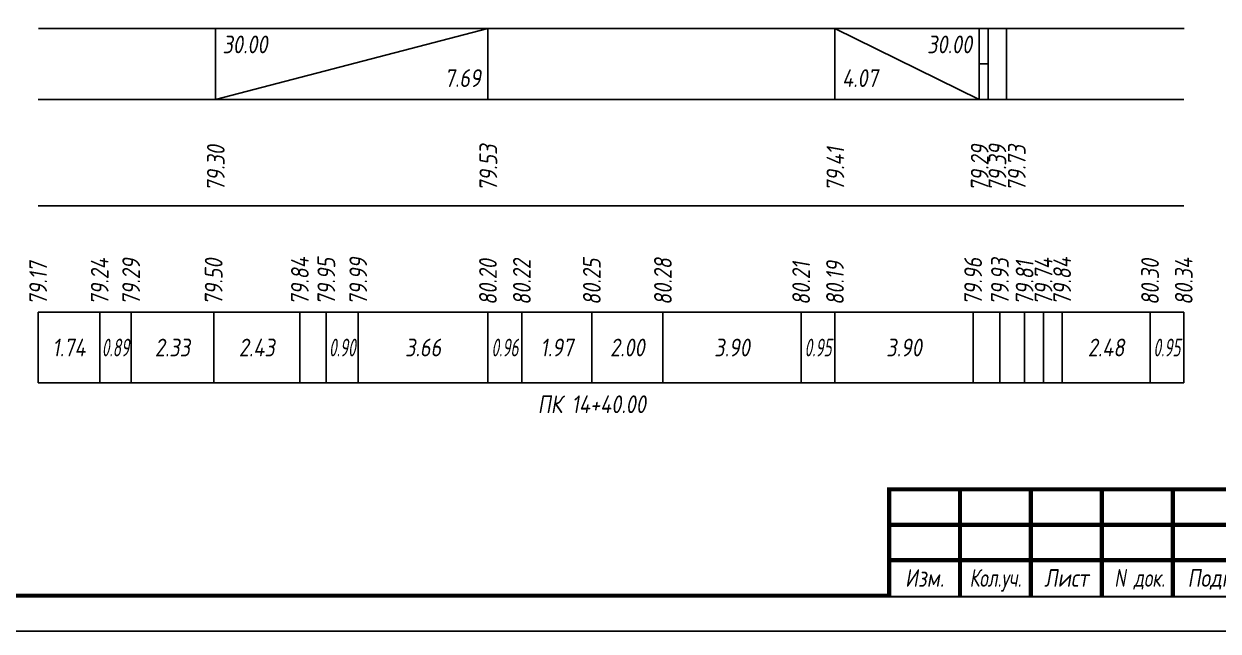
# Model space of a CAD drawing. Extents: x -717 to 1451, y -133302 to 233.
# Drawn here: x 77.9 to 246.4, y -22475.4 to -22389.8 of the extents above; entities that cross this region are included whole.
import ezdxf
from ezdxf.enums import TextEntityAlignment as Align

# ---------------------------------------------------------------- set-up
doc = ezdxf.new("R2010")
doc.units = 0
for name, color, linetype in [('Зарамочное оформление', 7, 'Continuous'), ('Код_510', 7, 'Continuous'), ('Код_516', 1, 'Continuous'), ('Подписи поперечников', 7, 'Continuous'), ('Таблица', 7, 'Continuous')]:
    doc.layers.add(name, color=color, linetype=linetype)
doc.styles.add('М', font='romand.shx', dxfattribs={"width": 0.8, "oblique": 10, "height": 2.5})

# ---------------------------------------------------------------- blocks, each defined once
blk = doc.blocks.new('Штамп')
at = {"linetype": 'Continuous'}
blk.add_wipeout([(199.95, -411.25), (384.95, -411.25), (384.95, -426.25), (199.95, -426.25)], dxfattribs=at).dxf.layer = 'Зарамочное оформление'
at = {"layer": 'Зарамочное оформление', "linetype": 'Continuous', "lineweight": -3, "const_width": 0.6, "flags": 128}
for points in [[(199.95, -426.25), (199.95, -411.25), (384.95, -411.25)], [(209.95, -411.25), (209.95, -426.25)], [(219.95, -411.25), (219.95, -426.25)], [(229.95, -411.25), (229.95, -426.25)], [(239.95, -411.25), (239.95, -426.25)], [(199.95, -416.25), (264.95, -416.25)], [(199.95, -421.25), (264.95, -421.25)]]:
    blk.add_lwpolyline(points, dxfattribs=at)
at = {"layer": 'Зарамочное оформление', "linetype": 'Continuous', "style": 'М', "oblique": 10}
for s, width, p in [('Изм.', 0.8, (204.95, -423.75)), ('Кол.уч.', 0.7, (214.95, -423.75)), ('Лист', 0.8, (224.95, -423.75)), ('N док.', 0.7, (235.28, -423.75)), ('Подпись', 0.8, (247.45, -423.75))]:
    blk.add_text(s, height=2.5, dxfattribs=dict(at, width=width)).set_placement(p, align=Align.MIDDLE_CENTER)
blk = doc.blocks.new('шифр')
blk.add_blockref('Штамп', (0, -22104))

msp = doc.modelspace()

# ---------------------------------------------------------------- linework, layer by layer
at = {"flags": 128}
msp.add_lwpolyline([(-30.054, -22475.421), (389.946, -22475.421), (389.946, -22178.421), (-30.054, -22178.421)], close=True, dxfattribs=at)
at = {"const_width": 0.6, "flags": 128}
msp.add_lwpolyline([(-10.054, -22470.421), (384.946, -22470.421), (384.946, -22183.421), (-10.054, -22183.421)], close=True, dxfattribs=at)
at = {"layer": 'Код_510'}
for p, q in [((79.946, -22440.421), (79.946, -22430.421)), ((88.626, -22440.421), (88.626, -22430.421)), ((93.066, -22440.421), (93.066, -22430.421)), ((104.697, -22440.421), (104.697, -22430.421)), ((116.856, -22440.421), (116.856, -22430.421)), ((120.584, -22440.421), (120.584, -22430.421)), ((125.092, -22440.421), (125.092, -22430.421)), ((143.379, -22440.421), (143.379, -22430.421)), ((148.164, -22440.421), (148.164, -22430.421)), ((158.034, -22440.421), (158.034, -22430.421)), ((168.058, -22440.421), (168.058, -22430.421)), ((187.55, -22440.421), (187.55, -22430.421)), ((192.321, -22440.421), (192.321, -22430.421)), ((211.803, -22440.421), (211.803, -22430.421)), ((215.585, -22440.421), (215.585, -22430.421)), ((219.063, -22440.421), (219.063, -22430.421)), ((221.74, -22440.421), (221.74, -22430.421)), ((224.362, -22440.421), (224.362, -22430.421)), ((236.752, -22440.421), (236.752, -22430.421)), ((241.51, -22440.421), (241.51, -22430.421))]:
    msp.add_line(p, q, dxfattribs=at)
at = {"layer": 'Код_516'}
for p, q in [((104.946, -22400.421), (104.946, -22390.421)), ((104.946, -22400.421), (143.379, -22390.421)), ((143.379, -22400.421), (143.379, -22390.421)), ((192.321, -22400.421), (192.321, -22390.421)), ((192.321, -22390.421), (212.675, -22400.421)), ((212.675, -22400.421), (212.675, -22390.421)), ((212.675, -22400.421), (212.675, -22390.421)), ((213.935, -22400.421), (213.935, -22390.421)), ((216.51, -22400.421), (216.51, -22390.421)), ((212.675, -22395.421), (213.935, -22395.421))]:
    msp.add_line(p, q, dxfattribs=at)
at = {"layer": 'Таблица'}
for p, q in [((80, -22390.421), (241.565, -22390.421)), ((79.946, -22400.421), (241.51, -22400.421)), ((79.946, -22415.421), (241.51, -22415.421)), ((79.946, -22430.421), (241.51, -22430.421)), ((79.946, -22440.421), (241.51, -22440.421))]:
    msp.add_line(p, q, dxfattribs=at)

# ---------------------------------------------------------------- texts
at = {"layer": 'Код_510', "style": 'М', "oblique": 10, "width": 0.8}
for s, p in [('79.17', (79.946, -22429.421)), ('79.24', (88.626, -22429.421)), ('79.29', (93.066, -22429.421)), ('79.50', (104.697, -22429.421)), ('79.84', (116.856, -22429.421)), ('79.95', (120.584, -22429.421)), ('79.99', (125.092, -22429.421)), ('80.20', (143.379, -22429.421)), ('80.22', (148.164, -22429.421)), ('80.25', (158.034, -22429.421)), ('80.28', (168.058, -22429.421)), ('80.21', (187.55, -22429.421)), ('80.19', (192.321, -22429.421)), ('79.96', (211.803, -22429.421)), ('79.93', (215.585, -22429.421)), ('79.81', (219.063, -22429.421)), ('79.74', (221.74, -22429.421)), ('79.84', (224.362, -22429.421)), ('80.30', (236.752, -22429.421)), ('80.34', (241.51, -22429.421))]:
    msp.add_text(s, height=2.5, rotation=90, dxfattribs=at).set_placement(p, align=Align.MIDDLE_LEFT)
at = {"layer": 'Код_510', "style": 'М', "oblique": 10}
for s, width, p in [('1.74', 0.8, (84.286, -22435.421)), ('0.89', 0.6, (90.846, -22435.421)), ('2.33', 0.8, (98.882, -22435.421)), ('2.43', 0.8, (110.776, -22435.421)), ('0.90', 0.6, (122.838, -22435.421)), ('3.66', 0.8, (134.235, -22435.421)), ('0.96', 0.6, (145.771, -22435.421)), ('1.97', 0.8, (153.099, -22435.421)), ('2.00', 0.8, (163.046, -22435.421)), ('3.90', 0.8, (177.804, -22435.421)), ('0.95', 0.6, (189.936, -22435.421)), ('3.90', 0.8, (202.062, -22435.421)), ('2.48', 0.8, (230.557, -22435.421)), ('0.95', 0.6, (239.131, -22435.421))]:
    msp.add_text(s, height=2.5, dxfattribs=dict(at, width=width)).set_placement(p, align=Align.MIDDLE_CENTER)
at = {"layer": 'Код_516', "style": 'М', "oblique": 10, "width": 0.8}
msp.add_text('30.00', height=2.5, dxfattribs=at).set_placement((105.946, -22391.421), align=Align.TOP_LEFT)
msp.add_text('30.00', height=2.5, dxfattribs=at).set_placement((211.675, -22391.421), align=Align.TOP_RIGHT)
msp.add_text('7.69', height=2.5, dxfattribs=at).set_placement((142.379, -22399.421), align=Align.BOTTOM_RIGHT)
msp.add_text('4.07', height=2.5, dxfattribs=at).set_placement((193.321, -22399.421), align=Align.BOTTOM_LEFT)
for s, p in [('79.30', (105, -22413.371)), ('79.53', (143.433, -22413.371)), ('79.29', (212.729, -22413.371)), ('79.39', (215.229, -22413.371)), ('79.73', (217.962, -22413.371)), ('79.41', (192.375, -22413.371))]:
    msp.add_text(s, height=2.5, rotation=90, dxfattribs=at).set_placement(p, align=Align.MIDDLE_LEFT)
at = {"layer": 'Подписи поперечников', "style": 'М', "oblique": 10, "width": 0.8}
msp.add_text('ПК 14+40.00', height=2.5, dxfattribs=at).set_placement((158.034, -22445.421), align=Align.BOTTOM_CENTER)

# ---------------------------------------------------------------- next in the draw order: block references
msp.add_blockref('шифр', (0, 59.829))

doc.saveas('drawing.dxf')
